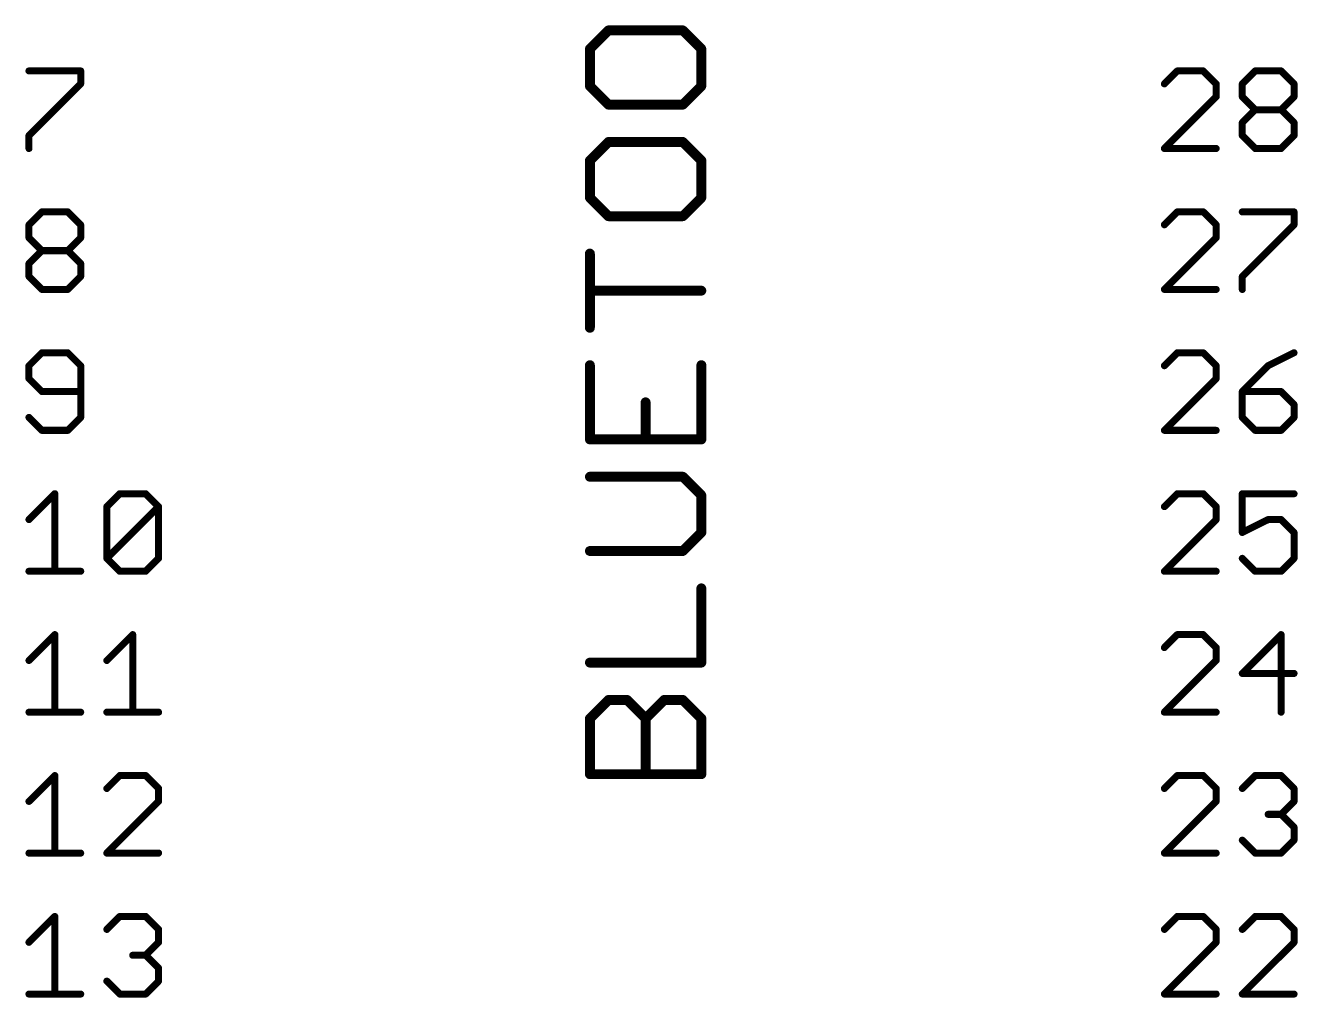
# Model space of a CAD drawing. Extents: x -4 to 257, y -4 to 175.
# Drawn here: x 169.98 to 192.9, y 88.77 to 106.29 of the extents above; entities that cross this region are included whole.
import ezdxf

# ---------------------------------------------------------------- set-up
doc = ezdxf.new("R2010")
doc.units = 0
doc.layers.add('95', color=251, linetype='CONTINUOUS')

msp = doc.modelspace()

# ---------------------------------------------------------------- linework, layer by layer
at = {"layer": '95'}
for points, const_width in [([(180.4825, 106.206), (180.1478, 105.8713)], 0.1778), ([(181.8214, 106.206), (180.4825, 106.206)], 0.1778), ([(182.1561, 105.8713), (181.8214, 106.206)], 0.1778), ([(180.1478, 105.8713), (180.1478, 105.2018)], 0.1778), ([(182.1561, 105.2018), (182.1561, 105.8713)], 0.1778), ([(170.0403, 105.4747), (170.9724, 105.4747)], 0.127), ([(170.9724, 105.4747), (170.9724, 105.2417)], 0.127), ([(190.7332, 105.4747), (190.5001, 105.2417)], 0.127), ([(191.1992, 105.4747), (190.7332, 105.4747)], 0.127), ([(191.4323, 105.2417), (191.1992, 105.4747)], 0.127), ([(191.9034, 105.2417), (192.1365, 105.4747)], 0.127), ([(192.1365, 105.4747), (192.6025, 105.4747)], 0.127), ([(192.6025, 105.4747), (192.8356, 105.2417)], 0.127), ([(170.9724, 105.2417), (170.0403, 104.3095)], 0.127), ([(180.1478, 105.2018), (180.4825, 104.8671)], 0.1778), ([(181.8214, 104.8671), (182.1561, 105.2018)], 0.1778), ([(191.4323, 105.0086), (191.4323, 105.2417)], 0.127), ([(191.9034, 105.0086), (191.9034, 105.2417)], 0.127), ([(192.8356, 105.2417), (192.8356, 105.0086)], 0.127), ([(190.5001, 104.0765), (191.4323, 105.0086)], 0.127), ([(192.1365, 104.7756), (191.9034, 105.0086)], 0.127), ([(192.8356, 105.0086), (192.6025, 104.7756)], 0.127), ([(180.4825, 104.8671), (181.8214, 104.8671)], 0.1778), ([(191.9034, 104.5426), (192.1365, 104.7756)], 0.127), ([(192.1365, 104.7756), (192.6025, 104.7756)], 0.127), ([(192.6025, 104.7756), (192.8356, 104.5426)], 0.127), ([(191.9034, 104.3095), (191.9034, 104.5426)], 0.127), ([(192.8356, 104.5426), (192.8356, 104.3095)], 0.127), ([(170.0403, 104.3095), (170.0403, 104.0765)], 0.127), ([(192.1365, 104.0765), (191.9034, 104.3095)], 0.127), ([(192.8356, 104.3095), (192.6025, 104.0765)], 0.127), ([(180.4825, 104.1946), (180.1478, 103.8599)], 0.1778), ([(181.8214, 104.1946), (180.4825, 104.1946)], 0.1778), ([(182.1561, 103.8599), (181.8214, 104.1946)], 0.1778), ([(191.4323, 104.0765), (190.5001, 104.0765)], 0.127), ([(192.6025, 104.0765), (192.1365, 104.0765)], 0.127), ([(180.1478, 103.8599), (180.1478, 103.1904)], 0.1778), ([(182.1561, 103.1904), (182.1561, 103.8599)], 0.1778), ([(180.1478, 103.1904), (180.4825, 102.8557)], 0.1778), ([(181.8214, 102.8557), (182.1561, 103.1904)], 0.1778), ([(170.0403, 102.7017), (170.2733, 102.9347)], 0.127), ([(170.2733, 102.9347), (170.7394, 102.9347)], 0.127), ([(170.7394, 102.9347), (170.9724, 102.7017)], 0.127), ([(180.4825, 102.8557), (181.8214, 102.8557)], 0.1778), ([(190.7332, 102.9347), (190.5001, 102.7017)], 0.127), ([(191.1992, 102.9347), (190.7332, 102.9347)], 0.127), ([(191.4323, 102.7017), (191.1992, 102.9347)], 0.127), ([(191.9034, 102.9347), (192.8356, 102.9347)], 0.127), ([(192.8356, 102.9347), (192.8356, 102.7017)], 0.127), ([(170.0403, 102.4686), (170.0403, 102.7017)], 0.127), ([(170.9724, 102.7017), (170.9724, 102.4686)], 0.127), ([(191.4323, 102.4686), (191.4323, 102.7017)], 0.127), ([(192.8356, 102.7017), (191.9034, 101.7695)], 0.127), ([(170.2733, 102.2356), (170.0403, 102.4686)], 0.127), ([(170.9724, 102.4686), (170.7394, 102.2356)], 0.127), ([(190.5001, 101.5365), (191.4323, 102.4686)], 0.127), ([(170.0403, 102.0026), (170.2733, 102.2356)], 0.127), ([(170.2733, 102.2356), (170.7394, 102.2356)], 0.127), ([(170.7394, 102.2356), (170.9724, 102.0026)], 0.127), ([(180.1478, 100.8444), (180.1478, 102.1832)], 0.1778), ([(170.0403, 101.7695), (170.0403, 102.0026)], 0.127), ([(170.9724, 102.0026), (170.9724, 101.7695)], 0.127), ([(170.2733, 101.5365), (170.0403, 101.7695)], 0.127), ([(170.9724, 101.7695), (170.7394, 101.5365)], 0.127), ([(191.9034, 101.7695), (191.9034, 101.5365)], 0.127), ([(170.7394, 101.5365), (170.2733, 101.5365)], 0.127), ([(182.1561, 101.5138), (180.1478, 101.5138)], 0.1778), ([(191.4323, 101.5365), (190.5001, 101.5365)], 0.127), ([(170.2733, 100.3947), (170.0403, 100.1617)], 0.127), ([(170.7394, 100.3947), (170.2733, 100.3947)], 0.127), ([(170.9724, 100.1617), (170.7394, 100.3947)], 0.127), ([(190.7332, 100.3947), (190.5001, 100.1617)], 0.127), ([(191.1992, 100.3947), (190.7332, 100.3947)], 0.127), ([(191.4323, 100.1617), (191.1992, 100.3947)], 0.127), ([(192.8356, 100.3947), (192.3695, 100.1617)], 0.127), ([(170.0403, 100.1617), (170.0403, 99.9286)], 0.127), ([(170.9724, 99.2295), (170.9724, 100.1617)], 0.127), ([(180.1478, 100.1719), (180.1478, 98.833)], 0.1778), ([(182.1561, 98.833), (182.1561, 100.1719)], 0.1778), ([(191.4323, 99.9286), (191.4323, 100.1617)], 0.127), ([(192.3695, 100.1617), (191.9034, 99.6956)], 0.127), ([(170.0403, 99.9286), (170.2733, 99.6956)], 0.127), ([(190.5001, 98.9965), (191.4323, 99.9286)], 0.127), ([(170.2733, 99.6956), (170.9724, 99.6956)], 0.127), ([(191.9034, 99.6956), (191.9034, 99.2295)], 0.127), ([(192.6025, 99.6956), (191.9034, 99.6956)], 0.127), ([(192.8356, 99.4626), (192.6025, 99.6956)], 0.127), ([(181.1519, 98.833), (181.1519, 99.5024)], 0.1778), ([(192.8356, 99.2295), (192.8356, 99.4626)], 0.127), ([(170.0403, 99.2295), (170.2733, 98.9965)], 0.127), ([(170.7394, 98.9965), (170.9724, 99.2295)], 0.127), ([(191.9034, 99.2295), (192.1365, 98.9965)], 0.127), ([(192.6025, 98.9965), (192.8356, 99.2295)], 0.127), ([(170.2733, 98.9965), (170.7394, 98.9965)], 0.127), ([(191.4323, 98.9965), (190.5001, 98.9965)], 0.127), ([(192.1365, 98.9965), (192.6025, 98.9965)], 0.127), ([(180.1478, 98.833), (182.1561, 98.833)], 0.1778), ([(181.8214, 98.1605), (180.1478, 98.1605)], 0.1778), ([(182.1561, 97.8258), (181.8214, 98.1605)], 0.1778), ([(170.0403, 97.3886), (170.5064, 97.8547)], 0.127), ([(170.5064, 97.8547), (170.5064, 96.4565)], 0.127), ([(171.4436, 97.6217), (171.6766, 97.8547)], 0.127), ([(171.6766, 97.8547), (172.1427, 97.8547)], 0.127), ([(172.1427, 97.8547), (172.3757, 97.6217)], 0.127), ([(182.1561, 97.1564), (182.1561, 97.8258)], 0.1778), ([(190.7332, 97.8547), (190.5001, 97.6217)], 0.127), ([(191.1992, 97.8547), (190.7332, 97.8547)], 0.127), ([(191.4323, 97.6217), (191.1992, 97.8547)], 0.127), ([(192.8356, 97.8547), (191.9034, 97.8547)], 0.127), ([(191.9034, 97.8547), (191.9034, 97.1556)], 0.127), ([(171.4436, 96.6895), (171.4436, 97.6217)], 0.127), ([(171.4436, 96.6895), (172.3757, 97.6217)], 0.127), ([(172.3757, 97.6217), (172.3757, 96.6895)], 0.127), ([(191.4323, 97.3886), (191.4323, 97.6217)], 0.127), ([(190.5001, 96.4565), (191.4323, 97.3886)], 0.127), ([(191.9034, 97.1556), (192.3695, 97.3886)], 0.127), ([(192.3695, 97.3886), (192.6025, 97.3886)], 0.127), ([(192.6025, 97.3886), (192.8356, 97.1556)], 0.127), ([(181.8214, 96.8216), (182.1561, 97.1564)], 0.1778), ([(192.8356, 97.1556), (192.8356, 96.6895)], 0.127), ([(171.6766, 96.4565), (171.4436, 96.6895)], 0.127), ([(172.3757, 96.6895), (172.1427, 96.4565)], 0.127), ([(180.1478, 96.8216), (181.8214, 96.8216)], 0.1778), ([(192.1365, 96.4565), (191.9034, 96.6895)], 0.127), ([(192.8356, 96.6895), (192.6025, 96.4565)], 0.127), ([(170.0403, 96.4565), (170.9724, 96.4565)], 0.127), ([(172.1427, 96.4565), (171.6766, 96.4565)], 0.127), ([(191.4323, 96.4565), (190.5001, 96.4565)], 0.127), ([(192.6025, 96.4565), (192.1365, 96.4565)], 0.127), ([(182.1561, 94.8103), (182.1561, 96.1491)], 0.1778), ([(170.0403, 94.8486), (170.5064, 95.3147)], 0.127), ([(170.5064, 95.3147), (170.5064, 93.9165)], 0.127), ([(171.4436, 94.8486), (171.9096, 95.3147)], 0.127), ([(171.9096, 95.3147), (171.9096, 93.9165)], 0.127), ([(190.7332, 95.3147), (190.5001, 95.0817)], 0.127), ([(191.1992, 95.3147), (190.7332, 95.3147)], 0.127), ([(191.4323, 95.0817), (191.1992, 95.3147)], 0.127), ([(192.6025, 95.3147), (191.9034, 94.6156)], 0.127), ([(192.6025, 93.9165), (192.6025, 95.3147)], 0.127), ([(191.4323, 94.8486), (191.4323, 95.0817)], 0.127), ([(180.1478, 94.8103), (182.1561, 94.8103)], 0.1778), ([(190.5001, 93.9165), (191.4323, 94.8486)], 0.127), ([(191.9034, 94.6156), (192.8356, 94.6156)], 0.127), ([(180.1478, 93.8031), (180.4825, 94.1378)], 0.1778), ([(180.4825, 94.1378), (180.8172, 94.1378)], 0.1778), ([(180.8172, 94.1378), (181.1519, 93.8031)], 0.1778), ([(181.1519, 93.8031), (181.4867, 94.1378)], 0.1778), ([(181.4867, 94.1378), (181.8214, 94.1378)], 0.1778), ([(181.8214, 94.1378), (182.1561, 93.8031)], 0.1778), ([(170.0403, 93.9165), (170.9724, 93.9165)], 0.127), ([(171.4436, 93.9165), (172.3757, 93.9165)], 0.127), ([(180.1478, 92.7989), (180.1478, 93.8031)], 0.1778), ([(181.1519, 92.7989), (181.1519, 93.8031)], 0.1778), ([(182.1561, 93.8031), (182.1561, 92.7989)], 0.1778), ([(191.4323, 93.9165), (190.5001, 93.9165)], 0.127), ([(170.0403, 92.3086), (170.5064, 92.7747)], 0.127), ([(170.5064, 92.7747), (170.5064, 91.3765)], 0.127), ([(171.6766, 92.7747), (171.4436, 92.5417)], 0.127), ([(172.1427, 92.7747), (171.6766, 92.7747)], 0.127), ([(172.3757, 92.5417), (172.1427, 92.7747)], 0.127), ([(182.1561, 92.7989), (180.1478, 92.7989)], 0.1778), ([(190.7332, 92.7747), (190.5001, 92.5417)], 0.127), ([(191.1992, 92.7747), (190.7332, 92.7747)], 0.127), ([(191.4323, 92.5417), (191.1992, 92.7747)], 0.127), ([(191.9034, 92.5417), (192.1365, 92.7747)], 0.127), ([(192.1365, 92.7747), (192.6025, 92.7747)], 0.127), ([(192.6025, 92.7747), (192.8356, 92.5417)], 0.127), ([(172.3757, 92.3086), (172.3757, 92.5417)], 0.127), ([(191.4323, 92.3086), (191.4323, 92.5417)], 0.127), ([(192.8356, 92.5417), (192.8356, 92.3086)], 0.127), ([(171.4436, 91.3765), (172.3757, 92.3086)], 0.127), ([(190.5001, 91.3765), (191.4323, 92.3086)], 0.127), ([(192.8356, 92.3086), (192.6025, 92.0756)], 0.127), ([(192.6025, 92.0756), (192.3695, 92.0756)], 0.127), ([(192.6025, 92.0756), (192.8356, 91.8426)], 0.127), ([(192.8356, 91.8426), (192.8356, 91.6095)], 0.127), ([(192.1365, 91.3765), (191.9034, 91.6095)], 0.127), ([(192.8356, 91.6095), (192.6025, 91.3765)], 0.127), ([(170.0403, 91.3765), (170.9724, 91.3765)], 0.127), ([(172.3757, 91.3765), (171.4436, 91.3765)], 0.127), ([(191.4323, 91.3765), (190.5001, 91.3765)], 0.127), ([(192.6025, 91.3765), (192.1365, 91.3765)], 0.127), ([(170.0403, 89.7686), (170.5064, 90.2347)], 0.127), ([(170.5064, 90.2347), (170.5064, 88.8365)], 0.127), ([(171.4436, 90.0017), (171.6766, 90.2347)], 0.127), ([(171.6766, 90.2347), (172.1427, 90.2347)], 0.127), ([(172.1427, 90.2347), (172.3757, 90.0017)], 0.127), ([(190.7332, 90.2347), (190.5001, 90.0017)], 0.127), ([(191.1992, 90.2347), (190.7332, 90.2347)], 0.127), ([(191.4323, 90.0017), (191.1992, 90.2347)], 0.127), ([(192.1365, 90.2347), (191.9034, 90.0017)], 0.127), ([(192.6025, 90.2347), (192.1365, 90.2347)], 0.127), ([(192.8356, 90.0017), (192.6025, 90.2347)], 0.127), ([(172.3757, 90.0017), (172.3757, 89.7686)], 0.127), ([(191.4323, 89.7686), (191.4323, 90.0017)], 0.127), ([(192.8356, 89.7686), (192.8356, 90.0017)], 0.127), ([(172.3757, 89.7686), (172.1427, 89.5356)], 0.127), ([(190.5001, 88.8365), (191.4323, 89.7686)], 0.127), ([(191.9034, 88.8365), (192.8356, 89.7686)], 0.127), ([(172.1427, 89.5356), (171.9096, 89.5356)], 0.127), ([(172.1427, 89.5356), (172.3757, 89.3026)], 0.127), ([(172.3757, 89.3026), (172.3757, 89.0695)], 0.127), ([(171.6766, 88.8365), (171.4436, 89.0695)], 0.127), ([(172.3757, 89.0695), (172.1427, 88.8365)], 0.127), ([(170.0403, 88.8365), (170.9724, 88.8365)], 0.127), ([(172.1427, 88.8365), (171.6766, 88.8365)], 0.127), ([(191.4323, 88.8365), (190.5001, 88.8365)], 0.127), ([(192.8356, 88.8365), (191.9034, 88.8365)], 0.127)]:
    msp.add_lwpolyline(points, dxfattribs=dict(at, const_width=const_width))
for points, const_width in [([(180.4825, 106.2504, 1), (180.4825, 106.1615)], 0.0889), ([(180.5139, 106.1745, 1), (180.4511, 106.2374)], 0.0889), ([(181.8528, 106.2374, 1), (181.79, 106.1745)], 0.0889), ([(181.8214, 106.1615, 1), (181.8214, 106.2504)], 0.0889), ([(180.1922, 105.8713, 1), (180.1033, 105.8713)], 0.0889), ([(180.1164, 105.9027, 1), (180.1792, 105.8398)], 0.0889), ([(182.2006, 105.8713, 1), (182.1116, 105.8713)], 0.0889), ([(182.1247, 105.8398, 1), (182.1875, 105.9027)], 0.0889), ([(170.0403, 105.5064, 1), (170.0403, 105.4429)], 0.0635), ([(171.0042, 105.4747, 1), (170.9407, 105.4747)], 0.0635), ([(170.9724, 105.4429, 1), (170.9724, 105.5064)], 0.0635), ([(190.7332, 105.5064, 1), (190.7332, 105.4429)], 0.0635), ([(190.7556, 105.4522, 1), (190.7107, 105.4971)], 0.0635), ([(191.2217, 105.4971, 1), (191.1768, 105.4522)], 0.0635), ([(191.1992, 105.4429, 1), (191.1992, 105.5064)], 0.0635), ([(192.1365, 105.5064, 1), (192.1365, 105.4429)], 0.0635), ([(192.1589, 105.4522, 1), (192.114, 105.4971)], 0.0635), ([(192.625, 105.4971, 1), (192.5801, 105.4522)], 0.0635), ([(192.6025, 105.4429, 1), (192.6025, 105.5064)], 0.0635), ([(170.9407, 105.2417, 1), (171.0042, 105.2417)], 0.0635), ([(170.9949, 105.2192, 1), (170.95, 105.2641)], 0.0635), ([(180.1033, 105.2018, 1), (180.1922, 105.2018)], 0.0889), ([(180.1792, 105.2332, 1), (180.1164, 105.1704)], 0.0889), ([(182.1116, 105.2018, 1), (182.2006, 105.2018)], 0.0889), ([(182.1875, 105.1704, 1), (182.1247, 105.2332)], 0.0889), ([(190.4777, 105.2641, 1), (190.5226, 105.2192)], 0.0635), ([(191.464, 105.2417, 1), (191.4005, 105.2417)], 0.0635), ([(191.4098, 105.2192, 1), (191.4547, 105.2641)], 0.0635), ([(191.9352, 105.2417, 1), (191.8717, 105.2417)], 0.0635), ([(191.881, 105.2641, 1), (191.9259, 105.2192)], 0.0635), ([(192.8673, 105.2417, 1), (192.8038, 105.2417)], 0.0635), ([(192.8131, 105.2192, 1), (192.858, 105.2641)], 0.0635), ([(191.4005, 105.0086, 1), (191.464, 105.0086)], 0.0635), ([(191.4547, 104.9862, 1), (191.4098, 105.0311)], 0.0635), ([(191.9259, 105.0311, 1), (191.881, 104.9862)], 0.0635), ([(191.8717, 105.0086, 1), (191.9352, 105.0086)], 0.0635), ([(192.8038, 105.0086, 1), (192.8673, 105.0086)], 0.0635), ([(192.858, 104.9862, 1), (192.8131, 105.0311)], 0.0635), ([(180.4825, 104.9115, 1), (180.4825, 104.8226)], 0.0889), ([(180.4511, 104.8357, 1), (180.5139, 104.8985)], 0.0889), ([(181.79, 104.8985, 1), (181.8528, 104.8357)], 0.0889), ([(181.8214, 104.8226, 1), (181.8214, 104.9115)], 0.0889), ([(192.1365, 104.8073, 1), (192.1365, 104.7438)], 0.0635), ([(192.1589, 104.7531, 1), (192.114, 104.798)], 0.0635), ([(192.114, 104.7531, 1), (192.1589, 104.798)], 0.0635), ([(192.625, 104.798, 1), (192.5801, 104.7531)], 0.0635), ([(192.5801, 104.798, 1), (192.625, 104.7531)], 0.0635), ([(192.6025, 104.7438, 1), (192.6025, 104.8073)], 0.0635), ([(191.9352, 104.5426, 1), (191.8717, 104.5426)], 0.0635), ([(191.881, 104.565, 1), (191.9259, 104.5201)], 0.0635), ([(192.8673, 104.5426, 1), (192.8038, 104.5426)], 0.0635), ([(192.8131, 104.5201, 1), (192.858, 104.565)], 0.0635), ([(170.0178, 104.332, 1), (170.0628, 104.2871)], 0.0635), ([(170.072, 104.3095, 1), (170.0086, 104.3095)], 0.0635), ([(191.9259, 104.332, 1), (191.881, 104.2871)], 0.0635), ([(191.8717, 104.3095, 1), (191.9352, 104.3095)], 0.0635), ([(192.8038, 104.3095, 1), (192.8673, 104.3095)], 0.0635), ([(192.858, 104.2871, 1), (192.8131, 104.332)], 0.0635), ([(170.0086, 104.0765, 1), (170.072, 104.0765)], 0.0635), ([(180.4825, 104.2391, 1), (180.4825, 104.1502)], 0.0889), ([(180.5139, 104.1632, 1), (180.4511, 104.226)], 0.0889), ([(181.8528, 104.226, 1), (181.79, 104.1632)], 0.0889), ([(181.8214, 104.1502, 1), (181.8214, 104.2391)], 0.0889), ([(190.5001, 104.1083, 1), (190.5001, 104.0448)], 0.0635), ([(190.4777, 104.099, 1), (190.5226, 104.054)], 0.0635), ([(191.4323, 104.0448, 1), (191.4323, 104.1083)], 0.0635), ([(192.1365, 104.1083, 1), (192.1365, 104.0448)], 0.0635), ([(192.114, 104.054, 1), (192.1589, 104.099)], 0.0635), ([(192.5801, 104.099, 1), (192.625, 104.054)], 0.0635), ([(192.6025, 104.0448, 1), (192.6025, 104.1083)], 0.0635), ([(180.1922, 103.8599, 1), (180.1033, 103.8599)], 0.0889), ([(180.1164, 103.8913, 1), (180.1792, 103.8285)], 0.0889), ([(182.2006, 103.8599, 1), (182.1116, 103.8599)], 0.0889), ([(182.1247, 103.8285, 1), (182.1875, 103.8913)], 0.0889), ([(180.1033, 103.1904, 1), (180.1922, 103.1904)], 0.0889), ([(180.1792, 103.2219, 1), (180.1164, 103.159)], 0.0889), ([(182.1116, 103.1904, 1), (182.2006, 103.1904)], 0.0889), ([(182.1875, 103.159, 1), (182.1247, 103.2219)], 0.0889), ([(170.2733, 102.9664, 1), (170.2733, 102.9029)], 0.0635), ([(170.2958, 102.9122, 1), (170.2509, 102.9571)], 0.0635), ([(170.7618, 102.9571, 1), (170.7169, 102.9122)], 0.0635), ([(170.7394, 102.9029, 1), (170.7394, 102.9664)], 0.0635), ([(180.4825, 102.9002, 1), (180.4825, 102.8113)], 0.0889), ([(180.4511, 102.8243, 1), (180.5139, 102.8872)], 0.0889), ([(181.79, 102.8872, 1), (181.8528, 102.8243)], 0.0889), ([(181.8214, 102.8113, 1), (181.8214, 102.9002)], 0.0889), ([(190.7332, 102.9664, 1), (190.7332, 102.9029)], 0.0635), ([(190.7556, 102.9122, 1), (190.7107, 102.9571)], 0.0635), ([(191.2217, 102.9571, 1), (191.1768, 102.9122)], 0.0635), ([(191.1992, 102.9029, 1), (191.1992, 102.9664)], 0.0635), ([(191.9034, 102.9664, 1), (191.9034, 102.9029)], 0.0635), ([(192.8673, 102.9347, 1), (192.8038, 102.9347)], 0.0635), ([(192.8356, 102.9029, 1), (192.8356, 102.9664)], 0.0635), ([(170.0178, 102.7241, 1), (170.0628, 102.6792)], 0.0635), ([(170.072, 102.7017, 1), (170.0086, 102.7017)], 0.0635), ([(171.0042, 102.7017, 1), (170.9407, 102.7017)], 0.0635), ([(170.95, 102.6792, 1), (170.9949, 102.7241)], 0.0635), ([(190.4777, 102.7241, 1), (190.5226, 102.6792)], 0.0635), ([(191.464, 102.7017, 1), (191.4005, 102.7017)], 0.0635), ([(191.4098, 102.6792, 1), (191.4547, 102.7241)], 0.0635), ([(192.8038, 102.7017, 1), (192.8673, 102.7017)], 0.0635), ([(192.858, 102.6792, 1), (192.8131, 102.7241)], 0.0635), ([(170.0628, 102.4911, 1), (170.0178, 102.4462)], 0.0635), ([(170.0086, 102.4686, 1), (170.072, 102.4686)], 0.0635), ([(170.9407, 102.4686, 1), (171.0042, 102.4686)], 0.0635), ([(170.9949, 102.4462, 1), (170.95, 102.4911)], 0.0635), ([(191.4005, 102.4686, 1), (191.464, 102.4686)], 0.0635), ([(191.4547, 102.4462, 1), (191.4098, 102.4911)], 0.0635), ([(170.2733, 102.2673, 1), (170.2733, 102.2038)], 0.0635), ([(170.2958, 102.2131, 1), (170.2509, 102.258)], 0.0635), ([(170.2509, 102.2131, 1), (170.2958, 102.258)], 0.0635), ([(170.7618, 102.258, 1), (170.7169, 102.2131)], 0.0635), ([(170.7169, 102.258, 1), (170.7618, 102.2131)], 0.0635), ([(170.7394, 102.2038, 1), (170.7394, 102.2673)], 0.0635), ([(180.1922, 102.1832, 1), (180.1033, 102.1832)], 0.0889), ([(170.0178, 102.025, 1), (170.0628, 101.9801)], 0.0635), ([(170.072, 102.0026, 1), (170.0086, 102.0026)], 0.0635), ([(171.0042, 102.0026, 1), (170.9407, 102.0026)], 0.0635), ([(170.95, 101.9801, 1), (170.9949, 102.025)], 0.0635), ([(170.0628, 101.792, 1), (170.0178, 101.7471)], 0.0635), ([(170.0086, 101.7695, 1), (170.072, 101.7695)], 0.0635), ([(170.9407, 101.7695, 1), (171.0042, 101.7695)], 0.0635), ([(170.9949, 101.7471, 1), (170.95, 101.792)], 0.0635), ([(191.9352, 101.7695, 1), (191.8717, 101.7695)], 0.0635), ([(191.881, 101.792, 1), (191.9259, 101.7471)], 0.0635), ([(170.2733, 101.5683, 1), (170.2733, 101.5048)], 0.0635), ([(170.2509, 101.514, 1), (170.2958, 101.559)], 0.0635), ([(170.7169, 101.559, 1), (170.7618, 101.514)], 0.0635), ([(170.7394, 101.5048, 1), (170.7394, 101.5683)], 0.0635), ([(180.1478, 101.5583, 1), (180.1478, 101.4694)], 0.0889), ([(182.1561, 101.4694, 1), (182.1561, 101.5583)], 0.0889), ([(190.5001, 101.5683, 1), (190.5001, 101.5048)], 0.0635), ([(190.4777, 101.559, 1), (190.5226, 101.514)], 0.0635), ([(191.4323, 101.5048, 1), (191.4323, 101.5683)], 0.0635), ([(191.8717, 101.5365, 1), (191.9352, 101.5365)], 0.0635), ([(180.1033, 100.8444, 1), (180.1922, 100.8444)], 0.0889), ([(170.2733, 100.4264, 1), (170.2733, 100.3629)], 0.0635), ([(170.2958, 100.3722, 1), (170.2509, 100.4171)], 0.0635), ([(170.7618, 100.4171, 1), (170.7169, 100.3722)], 0.0635), ([(170.7394, 100.3629, 1), (170.7394, 100.4264)], 0.0635), ([(190.7332, 100.4264, 1), (190.7332, 100.3629)], 0.0635), ([(190.7556, 100.3722, 1), (190.7107, 100.4171)], 0.0635), ([(191.2217, 100.4171, 1), (191.1768, 100.3722)], 0.0635), ([(191.1992, 100.3629, 1), (191.1992, 100.4264)], 0.0635), ([(192.8497, 100.3663, 1), (192.8214, 100.4231)], 0.0635), ([(170.0178, 100.1841, 1), (170.0628, 100.1392)], 0.0635), ([(170.072, 100.1617, 1), (170.0086, 100.1617)], 0.0635), ([(171.0042, 100.1617, 1), (170.9407, 100.1617)], 0.0635), ([(170.95, 100.1392, 1), (170.9949, 100.1841)], 0.0635), ([(180.1922, 100.1719, 1), (180.1033, 100.1719)], 0.0889), ([(182.2006, 100.1719, 1), (182.1116, 100.1719)], 0.0889), ([(190.4777, 100.1841, 1), (190.5226, 100.1392)], 0.0635), ([(191.464, 100.1617, 1), (191.4005, 100.1617)], 0.0635), ([(191.4098, 100.1392, 1), (191.4547, 100.1841)], 0.0635), ([(192.3553, 100.1901, 1), (192.3837, 100.1333)], 0.0635), ([(192.3919, 100.1392, 1), (192.347, 100.1841)], 0.0635), ([(170.0628, 99.9511, 1), (170.0178, 99.9062)], 0.0635), ([(170.0086, 99.9286, 1), (170.072, 99.9286)], 0.0635), ([(191.4005, 99.9286, 1), (191.464, 99.9286)], 0.0635), ([(191.4547, 99.9062, 1), (191.4098, 99.9511)], 0.0635), ([(170.2733, 99.7273, 1), (170.2733, 99.6638)], 0.0635), ([(170.2509, 99.6731, 1), (170.2958, 99.718)], 0.0635), ([(170.9724, 99.6638, 1), (170.9724, 99.7273)], 0.0635), ([(191.9034, 99.7273, 1), (191.9034, 99.6638)], 0.0635), ([(191.9352, 99.6956, 1), (191.8717, 99.6956)], 0.0635), ([(191.881, 99.718, 1), (191.9259, 99.6731)], 0.0635), ([(192.625, 99.718, 1), (192.5801, 99.6731)], 0.0635), ([(192.6025, 99.6638, 1), (192.6025, 99.7273)], 0.0635), ([(181.1964, 99.5024, 1), (181.1075, 99.5024)], 0.0889), ([(192.8673, 99.4626, 1), (192.8038, 99.4626)], 0.0635), ([(192.8131, 99.4401, 1), (192.858, 99.485)], 0.0635), ([(170.0628, 99.252, 1), (170.0178, 99.2071)], 0.0635), ([(170.9407, 99.2295, 1), (171.0042, 99.2295)], 0.0635), ([(170.9949, 99.2071, 1), (170.95, 99.252)], 0.0635), ([(191.9259, 99.252, 1), (191.881, 99.2071)], 0.0635), ([(191.8717, 99.2295, 1), (191.9352, 99.2295)], 0.0635), ([(192.8038, 99.2295, 1), (192.8673, 99.2295)], 0.0635), ([(192.858, 99.2071, 1), (192.8131, 99.252)], 0.0635), ([(170.2733, 99.0283, 1), (170.2733, 98.9648)], 0.0635), ([(170.2509, 98.974, 1), (170.2958, 99.019)], 0.0635), ([(170.7169, 99.019, 1), (170.7618, 98.974)], 0.0635), ([(170.7394, 98.9648, 1), (170.7394, 99.0283)], 0.0635), ([(190.5001, 99.0283, 1), (190.5001, 98.9648)], 0.0635), ([(190.4777, 99.019, 1), (190.5226, 98.974)], 0.0635), ([(191.4323, 98.9648, 1), (191.4323, 99.0283)], 0.0635), ([(192.1365, 99.0283, 1), (192.1365, 98.9648)], 0.0635), ([(192.114, 98.974, 1), (192.1589, 99.019)], 0.0635), ([(192.5801, 99.019, 1), (192.625, 98.974)], 0.0635), ([(192.6025, 98.9648, 1), (192.6025, 99.0283)], 0.0635), ([(180.1033, 98.833, 1), (180.1922, 98.833)], 0.0889), ([(180.1478, 98.8774, 1), (180.1478, 98.7885)], 0.0889), ([(181.1075, 98.833, 1), (181.1964, 98.833)], 0.0889), ([(182.1116, 98.833, 1), (182.2006, 98.833)], 0.0889), ([(182.1561, 98.7885, 1), (182.1561, 98.8774)], 0.0889), ([(180.1478, 98.205, 1), (180.1478, 98.1161)], 0.0889), ([(181.8528, 98.1919, 1), (181.79, 98.1291)], 0.0889), ([(181.8214, 98.1161, 1), (181.8214, 98.205)], 0.0889), ([(170.5381, 97.8547, 1), (170.4746, 97.8547)], 0.0635), ([(170.5288, 97.8322, 1), (170.4839, 97.8771)], 0.0635), ([(171.6766, 97.8864, 1), (171.6766, 97.8229)], 0.0635), ([(171.6991, 97.8322, 1), (171.6542, 97.8771)], 0.0635), ([(172.1651, 97.8771, 1), (172.1202, 97.8322)], 0.0635), ([(172.1427, 97.8229, 1), (172.1427, 97.8864)], 0.0635), ([(182.2006, 97.8258, 1), (182.1116, 97.8258)], 0.0889), ([(182.1247, 97.7944, 1), (182.1875, 97.8572)], 0.0889), ([(190.7332, 97.8864, 1), (190.7332, 97.8229)], 0.0635), ([(190.7556, 97.8322, 1), (190.7107, 97.8771)], 0.0635), ([(191.2217, 97.8771, 1), (191.1768, 97.8322)], 0.0635), ([(191.1992, 97.8229, 1), (191.1992, 97.8864)], 0.0635), ([(191.9034, 97.8864, 1), (191.9034, 97.8229)], 0.0635), ([(191.9352, 97.8547, 1), (191.8717, 97.8547)], 0.0635), ([(192.8356, 97.8229, 1), (192.8356, 97.8864)], 0.0635), ([(171.4753, 97.6217, 1), (171.4118, 97.6217)], 0.0635), ([(171.4211, 97.6441, 1), (171.466, 97.5992)], 0.0635), ([(172.4075, 97.6217, 1), (172.344, 97.6217)], 0.0635), ([(172.3982, 97.5992, 1), (172.3533, 97.6441)], 0.0635), ([(172.3533, 97.5992, 1), (172.3982, 97.6441)], 0.0635), ([(190.4777, 97.6441, 1), (190.5226, 97.5992)], 0.0635), ([(191.464, 97.6217, 1), (191.4005, 97.6217)], 0.0635), ([(191.4098, 97.5992, 1), (191.4547, 97.6441)], 0.0635), ([(170.0178, 97.4111, 1), (170.0628, 97.3662)], 0.0635), ([(191.4005, 97.3886, 1), (191.464, 97.3886)], 0.0635), ([(191.4547, 97.3662, 1), (191.4098, 97.4111)], 0.0635), ([(192.3695, 97.4204, 1), (192.3695, 97.3569)], 0.0635), ([(192.3837, 97.3602, 1), (192.3553, 97.417)], 0.0635), ([(192.625, 97.4111, 1), (192.5801, 97.3662)], 0.0635), ([(192.6025, 97.3569, 1), (192.6025, 97.4204)], 0.0635), ([(182.1116, 97.1564, 1), (182.2006, 97.1564)], 0.0889), ([(182.1875, 97.1249, 1), (182.1247, 97.1878)], 0.0889), ([(191.8892, 97.184, 1), (191.9176, 97.1272)], 0.0635), ([(192.8673, 97.1556, 1), (192.8038, 97.1556)], 0.0635), ([(192.8131, 97.1331, 1), (192.858, 97.178)], 0.0635), ([(191.8717, 97.1556, 1), (191.9352, 97.1556)], 0.0635), ([(171.466, 96.712, 1), (171.4211, 96.6671)], 0.0635), ([(171.4211, 96.712, 1), (171.466, 96.6671)], 0.0635), ([(172.3982, 96.6671, 1), (172.3533, 96.712)], 0.0635), ([(180.1478, 96.8661, 1), (180.1478, 96.7772)], 0.0889), ([(181.79, 96.8531, 1), (181.8528, 96.7902)], 0.0889), ([(181.8214, 96.7772, 1), (181.8214, 96.8661)], 0.0889), ([(191.9259, 96.712, 1), (191.881, 96.6671)], 0.0635), ([(192.858, 96.6671, 1), (192.8131, 96.712)], 0.0635), ([(170.0403, 96.4883, 1), (170.0403, 96.4248)], 0.0635), ([(170.9724, 96.4248, 1), (170.9724, 96.4883)], 0.0635), ([(171.4118, 96.6895, 1), (171.4753, 96.6895)], 0.0635), ([(171.6766, 96.4883, 1), (171.6766, 96.4248)], 0.0635), ([(171.6542, 96.434, 1), (171.6991, 96.479)], 0.0635), ([(172.1202, 96.479, 1), (172.1651, 96.434)], 0.0635), ([(172.1427, 96.4248, 1), (172.1427, 96.4883)], 0.0635), ([(172.344, 96.6895, 1), (172.4075, 96.6895)], 0.0635), ([(190.5001, 96.4883, 1), (190.5001, 96.4248)], 0.0635), ([(190.4777, 96.479, 1), (190.5226, 96.434)], 0.0635), ([(191.4323, 96.4248, 1), (191.4323, 96.4883)], 0.0635), ([(192.1365, 96.4883, 1), (192.1365, 96.4248)], 0.0635), ([(192.114, 96.434, 1), (192.1589, 96.479)], 0.0635), ([(192.5801, 96.479, 1), (192.625, 96.434)], 0.0635), ([(192.6025, 96.4248, 1), (192.6025, 96.4883)], 0.0635), ([(192.8038, 96.6895, 1), (192.8673, 96.6895)], 0.0635), ([(170.4746, 96.4565, 1), (170.5381, 96.4565)], 0.0635), ([(182.2006, 96.1491, 1), (182.1116, 96.1491)], 0.0889), ([(170.5381, 95.3147, 1), (170.4746, 95.3147)], 0.0635), ([(170.5288, 95.2922, 1), (170.4839, 95.3371)], 0.0635), ([(171.9414, 95.3147, 1), (171.8779, 95.3147)], 0.0635), ([(171.9321, 95.2922, 1), (171.8872, 95.3371)], 0.0635), ([(190.7332, 95.3464, 1), (190.7332, 95.2829)], 0.0635), ([(190.7556, 95.2922, 1), (190.7107, 95.3371)], 0.0635), ([(191.2217, 95.3371, 1), (191.1768, 95.2922)], 0.0635), ([(191.1992, 95.2829, 1), (191.1992, 95.3464)], 0.0635), ([(192.6343, 95.3147, 1), (192.5708, 95.3147)], 0.0635), ([(192.625, 95.2922, 1), (192.5801, 95.3371)], 0.0635), ([(190.4777, 95.1041, 1), (190.5226, 95.0592)], 0.0635), ([(191.464, 95.0817, 1), (191.4005, 95.0817)], 0.0635), ([(191.4098, 95.0592, 1), (191.4547, 95.1041)], 0.0635), ([(170.0178, 94.8711, 1), (170.0628, 94.8262)], 0.0635), ([(171.4211, 94.8711, 1), (171.466, 94.8262)], 0.0635), ([(180.1478, 94.8547, 1), (180.1478, 94.7658)], 0.0889), ([(182.1561, 94.7658, 1), (182.1561, 94.8547)], 0.0889), ([(191.4547, 94.8262, 1), (191.4098, 94.8711)], 0.0635), ([(182.1116, 94.8103, 1), (182.2006, 94.8103)], 0.0889), ([(191.4005, 94.8486, 1), (191.464, 94.8486)], 0.0635), ([(191.9034, 94.6473, 1), (191.9034, 94.5838)], 0.0635), ([(191.881, 94.638, 1), (191.9259, 94.5931)], 0.0635), ([(192.8356, 94.5838, 1), (192.8356, 94.6473)], 0.0635), ([(180.4825, 94.1822, 1), (180.4825, 94.0933)], 0.0889), ([(180.5139, 94.1063, 1), (180.4511, 94.1692)], 0.0889), ([(180.8487, 94.1692, 1), (180.7858, 94.1063)], 0.0889), ([(180.8172, 94.0933, 1), (180.8172, 94.1822)], 0.0889), ([(181.4867, 94.1822, 1), (181.4867, 94.0933)], 0.0889), ([(181.5181, 94.1063, 1), (181.4552, 94.1692)], 0.0889), ([(181.8528, 94.1692, 1), (181.79, 94.1063)], 0.0889), ([(181.8214, 94.0933, 1), (181.8214, 94.1822)], 0.0889), ([(170.0403, 93.9483, 1), (170.0403, 93.8847)], 0.0635), ([(170.4746, 93.9165, 1), (170.5381, 93.9165)], 0.0635), ([(170.9724, 93.8847, 1), (170.9724, 93.9483)], 0.0635), ([(171.4436, 93.9483, 1), (171.4436, 93.8847)], 0.0635), ([(171.8779, 93.9165, 1), (171.9414, 93.9165)], 0.0635), ([(172.3757, 93.8847, 1), (172.3757, 93.9483)], 0.0635), ([(180.1922, 93.8031, 1), (180.1033, 93.8031)], 0.0889), ([(180.1164, 93.8345, 1), (180.1792, 93.7716)], 0.0889), ([(181.1964, 93.8031, 1), (181.1075, 93.8031)], 0.0889), ([(181.1205, 93.8345, 1), (181.1834, 93.7716)], 0.0889), ([(181.1205, 93.7716, 1), (181.1834, 93.8345)], 0.0889), ([(182.2006, 93.8031, 1), (182.1116, 93.8031)], 0.0889), ([(182.1247, 93.7716, 1), (182.1875, 93.8345)], 0.0889), ([(190.5001, 93.9483, 1), (190.5001, 93.8847)], 0.0635), ([(190.4777, 93.939, 1), (190.5226, 93.894)], 0.0635), ([(191.4323, 93.8847, 1), (191.4323, 93.9483)], 0.0635), ([(192.5708, 93.9165, 1), (192.6343, 93.9165)], 0.0635), ([(170.5381, 92.7747, 1), (170.4746, 92.7747)], 0.0635), ([(170.5288, 92.7522, 1), (170.4839, 92.7971)], 0.0635), ([(171.6766, 92.8064, 1), (171.6766, 92.7429)], 0.0635), ([(171.6991, 92.7522, 1), (171.6542, 92.7971)], 0.0635), ([(172.1651, 92.7971, 1), (172.1202, 92.7522)], 0.0635), ([(172.1427, 92.7429, 1), (172.1427, 92.8064)], 0.0635), ([(180.1033, 92.7989, 1), (180.1922, 92.7989)], 0.0889), ([(180.1478, 92.8434, 1), (180.1478, 92.7545)], 0.0889), ([(181.1075, 92.7989, 1), (181.1964, 92.7989)], 0.0889), ([(182.1116, 92.7989, 1), (182.2006, 92.7989)], 0.0889), ([(182.1561, 92.7545, 1), (182.1561, 92.8434)], 0.0889), ([(190.7332, 92.8064, 1), (190.7332, 92.7429)], 0.0635), ([(190.7556, 92.7522, 1), (190.7107, 92.7971)], 0.0635), ([(191.2217, 92.7971, 1), (191.1768, 92.7522)], 0.0635), ([(191.1992, 92.7429, 1), (191.1992, 92.8064)], 0.0635), ([(192.1365, 92.8064, 1), (192.1365, 92.7429)], 0.0635), ([(192.1589, 92.7522, 1), (192.114, 92.7971)], 0.0635), ([(192.625, 92.7971, 1), (192.5801, 92.7522)], 0.0635), ([(192.6025, 92.7429, 1), (192.6025, 92.8064)], 0.0635), ([(171.4211, 92.5641, 1), (171.466, 92.5192)], 0.0635), ([(172.4075, 92.5417, 1), (172.344, 92.5417)], 0.0635), ([(172.3533, 92.5192, 1), (172.3982, 92.5641)], 0.0635), ([(190.4777, 92.5641, 1), (190.5226, 92.5192)], 0.0635), ([(191.464, 92.5417, 1), (191.4005, 92.5417)], 0.0635), ([(191.4098, 92.5192, 1), (191.4547, 92.5641)], 0.0635), ([(191.881, 92.5641, 1), (191.9259, 92.5192)], 0.0635), ([(192.8673, 92.5417, 1), (192.8038, 92.5417)], 0.0635), ([(192.8131, 92.5192, 1), (192.858, 92.5641)], 0.0635), ([(170.0178, 92.3311, 1), (170.0628, 92.2862)], 0.0635), ([(172.344, 92.3086, 1), (172.4075, 92.3086)], 0.0635), ([(172.3982, 92.2862, 1), (172.3533, 92.3311)], 0.0635), ([(191.4005, 92.3086, 1), (191.464, 92.3086)], 0.0635), ([(191.4547, 92.2862, 1), (191.4098, 92.3311)], 0.0635), ([(192.8038, 92.3086, 1), (192.8673, 92.3086)], 0.0635), ([(192.858, 92.2862, 1), (192.8131, 92.3311)], 0.0635), ([(192.3695, 92.1073, 1), (192.3695, 92.0438)], 0.0635), ([(192.625, 92.098, 1), (192.5801, 92.0531)], 0.0635), ([(192.5801, 92.098, 1), (192.625, 92.0531)], 0.0635), ([(192.6025, 92.0438, 1), (192.6025, 92.1073)], 0.0635), ([(192.8673, 91.8426, 1), (192.8038, 91.8426)], 0.0635), ([(192.8131, 91.8201, 1), (192.858, 91.865)], 0.0635), ([(191.9259, 91.632, 1), (191.881, 91.5871)], 0.0635), ([(192.8038, 91.6095, 1), (192.8673, 91.6095)], 0.0635), ([(192.858, 91.5871, 1), (192.8131, 91.632)], 0.0635), ([(170.0403, 91.4083, 1), (170.0403, 91.3448)], 0.0635), ([(170.4746, 91.3765, 1), (170.5381, 91.3765)], 0.0635), ([(170.9724, 91.3448, 1), (170.9724, 91.4083)], 0.0635), ([(171.4211, 91.399, 1), (171.466, 91.354)], 0.0635), ([(171.4436, 91.4083, 1), (171.4436, 91.3448)], 0.0635), ([(172.3757, 91.3448, 1), (172.3757, 91.4083)], 0.0635), ([(190.5001, 91.4083, 1), (190.5001, 91.3448)], 0.0635), ([(190.4777, 91.399, 1), (190.5226, 91.354)], 0.0635), ([(191.4323, 91.3448, 1), (191.4323, 91.4083)], 0.0635), ([(192.1365, 91.4083, 1), (192.1365, 91.3448)], 0.0635), ([(192.114, 91.354, 1), (192.1589, 91.399)], 0.0635), ([(192.5801, 91.399, 1), (192.625, 91.354)], 0.0635), ([(192.6025, 91.3448, 1), (192.6025, 91.4083)], 0.0635), ([(170.5381, 90.2347, 1), (170.4746, 90.2347)], 0.0635), ([(170.5288, 90.2122, 1), (170.4839, 90.2571)], 0.0635), ([(171.6766, 90.2664, 1), (171.6766, 90.2029)], 0.0635), ([(171.6991, 90.2122, 1), (171.6542, 90.2571)], 0.0635), ([(172.1651, 90.2571, 1), (172.1202, 90.2122)], 0.0635), ([(172.1427, 90.2029, 1), (172.1427, 90.2664)], 0.0635), ([(190.7332, 90.2664, 1), (190.7332, 90.2029)], 0.0635), ([(190.7556, 90.2122, 1), (190.7107, 90.2571)], 0.0635), ([(191.2217, 90.2571, 1), (191.1768, 90.2122)], 0.0635), ([(191.1992, 90.2029, 1), (191.1992, 90.2664)], 0.0635), ([(192.1365, 90.2664, 1), (192.1365, 90.2029)], 0.0635), ([(192.1589, 90.2122, 1), (192.114, 90.2571)], 0.0635), ([(192.625, 90.2571, 1), (192.5801, 90.2122)], 0.0635), ([(192.6025, 90.2029, 1), (192.6025, 90.2664)], 0.0635), ([(171.4211, 90.0241, 1), (171.466, 89.9792)], 0.0635), ([(172.4075, 90.0017, 1), (172.344, 90.0017)], 0.0635), ([(172.3533, 89.9792, 1), (172.3982, 90.0241)], 0.0635), ([(190.4777, 90.0241, 1), (190.5226, 89.9792)], 0.0635), ([(191.464, 90.0017, 1), (191.4005, 90.0017)], 0.0635), ([(191.4098, 89.9792, 1), (191.4547, 90.0241)], 0.0635), ([(191.881, 90.0241, 1), (191.9259, 89.9792)], 0.0635), ([(192.8673, 90.0017, 1), (192.8038, 90.0017)], 0.0635), ([(192.8131, 89.9792, 1), (192.858, 90.0241)], 0.0635), ([(170.0178, 89.7911, 1), (170.0628, 89.7462)], 0.0635), ([(172.344, 89.7686, 1), (172.4075, 89.7686)], 0.0635), ([(172.3982, 89.7462, 1), (172.3533, 89.7911)], 0.0635), ([(191.4005, 89.7686, 1), (191.464, 89.7686)], 0.0635), ([(191.4547, 89.7462, 1), (191.4098, 89.7911)], 0.0635), ([(192.8038, 89.7686, 1), (192.8673, 89.7686)], 0.0635), ([(192.858, 89.7462, 1), (192.8131, 89.7911)], 0.0635), ([(171.9096, 89.5673, 1), (171.9096, 89.5038)], 0.0635), ([(172.1651, 89.558, 1), (172.1202, 89.5131)], 0.0635), ([(172.1202, 89.558, 1), (172.1651, 89.5131)], 0.0635), ([(172.1427, 89.5038, 1), (172.1427, 89.5673)], 0.0635), ([(172.4075, 89.3026, 1), (172.344, 89.3026)], 0.0635), ([(172.3533, 89.2801, 1), (172.3982, 89.325)], 0.0635), ([(171.466, 89.092, 1), (171.4211, 89.0471)], 0.0635), ([(172.344, 89.0695, 1), (172.4075, 89.0695)], 0.0635), ([(172.3982, 89.0471, 1), (172.3533, 89.092)], 0.0635), ([(170.0403, 88.8683, 1), (170.0403, 88.8047)], 0.0635), ([(170.4746, 88.8365, 1), (170.5381, 88.8365)], 0.0635), ([(170.9724, 88.8047, 1), (170.9724, 88.8683)], 0.0635), ([(171.6766, 88.8683, 1), (171.6766, 88.8047)], 0.0635), ([(171.6542, 88.814, 1), (171.6991, 88.859)], 0.0635), ([(172.1202, 88.859, 1), (172.1651, 88.814)], 0.0635), ([(172.1427, 88.8047, 1), (172.1427, 88.8683)], 0.0635), ([(190.5001, 88.8683, 1), (190.5001, 88.8047)], 0.0635), ([(190.4777, 88.859, 1), (190.5226, 88.814)], 0.0635), ([(191.4323, 88.8047, 1), (191.4323, 88.8683)], 0.0635), ([(191.9034, 88.8683, 1), (191.9034, 88.8047)], 0.0635), ([(191.881, 88.859, 1), (191.9259, 88.814)], 0.0635), ([(192.8356, 88.8047, 1), (192.8356, 88.8683)], 0.0635)]:
    msp.add_lwpolyline(points, format="xyb", dxfattribs=dict(at, const_width=const_width))

doc.saveas('drawing.dxf')
